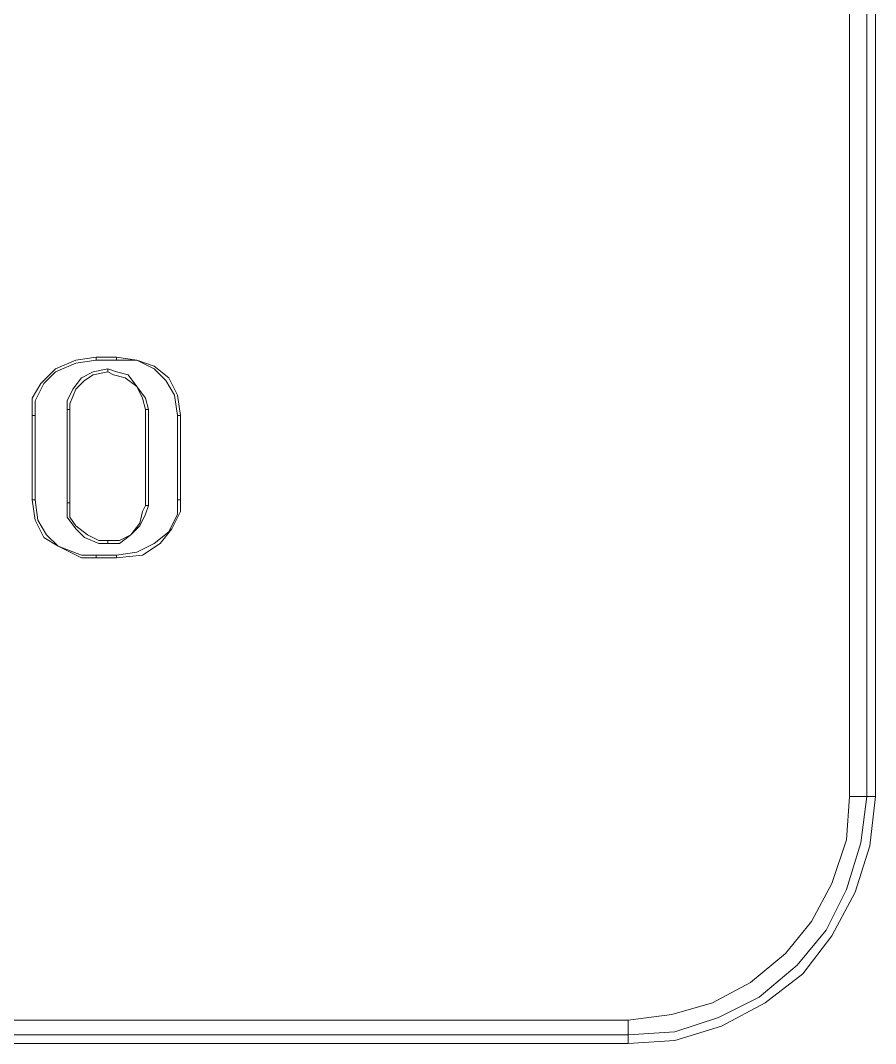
# Model space of a CAD drawing. Header units: centimetres. Extents: x -12.2 to 12.2, y -6.1 to 6.1.
# Drawn here: x 5.578 to 6.616, y -6.128 to -4.887 of the extents above; entities that cross this region are included whole.
import ezdxf

# ---------------------------------------------------------------- set-up
doc = ezdxf.new("R2010")
doc.units = ezdxf.units.CM
doc.header["$MEASUREMENT"] = 0
doc.layers.add('Camada 1', color=7, linetype='Continuous')

msp = doc.modelspace()

# ---------------------------------------------------------------- linework, layer by layer
at = {"layer": 'Camada 1', "color": 251, "lineweight": 9}
for points in [[(6.5839, -5.82844), (6.5839, -5.82844), (6.5839, 5.81417), (6.5839, 5.81417)], [(6.60508, 5.81417), (6.60508, 5.81417), (6.60508, -5.82844), (6.60508, -5.82844)], [(6.61567, -5.82844), (6.61567, -5.82844), (6.61567, 5.81417), (6.61567, 5.81417)], [(5.66986, -5.29906), (5.66986, -5.29906), (5.66986, -5.29553), (5.66986, -5.29553)], [(5.69456, -5.29553), (5.69456, -5.29553), (5.66986, -5.29553), (5.66986, -5.29553)], [(5.69456, -5.29906), (5.69456, -5.29906), (5.66986, -5.29906), (5.66986, -5.29906)], [(5.69456, -5.29906), (5.69456, -5.29906), (5.69456, -5.29553), (5.69456, -5.29553)], [(5.68398, -5.30965), (5.68398, -5.30965), (5.68398, -5.31318), (5.68398, -5.31318)], [(5.63457, -5.35906), (5.63457, -5.35906), (5.63457, -5.47199), (5.63457, -5.47199)], [(5.63457, -5.35906), (5.63457, -5.35906), (5.6381, -5.35906), (5.6381, -5.35906)], [(5.6381, -5.35906), (5.6381, -5.35906), (5.6381, -5.47199), (5.6381, -5.47199)], [(5.73339, -5.35906), (5.73339, -5.35906), (5.72985, -5.35906), (5.72985, -5.35906)], [(5.72985, -5.47552), (5.72985, -5.47552), (5.72985, -5.35906), (5.72985, -5.35906)], [(5.73339, -5.47552), (5.73339, -5.47552), (5.73339, -5.35906), (5.73339, -5.35906)], [(5.59574, -5.36612), (5.59574, -5.36612), (5.59222, -5.36612), (5.59222, -5.36612)], [(5.59222, -5.36612), (5.59222, -5.36612), (5.59222, -5.46846), (5.59222, -5.46846)], [(5.59574, -5.36612), (5.59574, -5.36612), (5.59574, -5.46846), (5.59574, -5.46846)], [(5.76867, -5.46846), (5.76867, -5.46846), (5.76867, -5.36612), (5.76867, -5.36612)], [(5.76867, -5.36612), (5.76867, -5.36612), (5.7722, -5.36612), (5.7722, -5.36612)], [(5.7722, -5.46846), (5.7722, -5.46846), (5.7722, -5.36612), (5.7722, -5.36612)], [(5.59574, -5.46846), (5.59574, -5.46846), (5.59222, -5.46846), (5.59222, -5.46846)], [(5.63457, -5.47199), (5.63457, -5.47199), (5.6381, -5.47199), (5.6381, -5.47199)], [(5.73339, -5.47552), (5.73339, -5.47552), (5.72985, -5.47552), (5.72985, -5.47552)], [(5.76867, -5.46846), (5.76867, -5.46846), (5.7722, -5.46846), (5.7722, -5.46846)], [(5.68398, -5.5214), (5.68398, -5.5214), (5.68398, -5.51787), (5.68398, -5.51787)], [(5.66986, -5.53551), (5.66986, -5.53551), (5.69456, -5.53551), (5.69456, -5.53551)], [(5.66986, -5.53551), (5.66986, -5.53551), (5.66986, -5.53905), (5.66986, -5.53905)], [(5.69456, -5.53551), (5.69456, -5.53551), (5.69456, -5.53905), (5.69456, -5.53905)], [(5.66986, -5.53905), (5.66986, -5.53905), (5.69456, -5.53905), (5.69456, -5.53905)], [(6.60508, -5.82844), (6.60508, -5.82844), (6.61567, -5.82844), (6.61567, -5.82844)], [(-1.60722, -6.10018), (-1.60722, -6.10018), (6.31569, -6.10018), (6.31569, -6.10018)], [(6.31569, -6.11783), (6.31569, -6.11783), (-1.60722, -6.11783), (-1.60722, -6.11783)], [(6.31569, -6.11783), (6.31569, -6.11783), (6.31569, -6.12841), (6.31569, -6.12841)], [(-1.60722, -6.12841), (-1.60722, -6.12841), (6.31569, -6.12841), (6.31569, -6.12841)]]:
    msp.add_open_spline(points, degree=3, dxfattribs=at)
for points, knots in [([(5.66986, -5.29553), (5.66986, -5.29553), (5.64515, -5.29906), (5.64515, -5.29906), (5.64515, -5.29906), (5.62045, -5.30965), (5.62045, -5.30965), (5.62045, -5.30965), (5.60281, -5.32729), (5.60281, -5.32729), (5.60281, -5.32729), (5.59222, -5.34494), (5.59222, -5.34494), (5.59222, -5.34494), (5.59222, -5.36612), (5.59222, -5.36612)], [0, 0, 0, 0, 0.2, 0.2, 0.2, 0.4, 0.4, 0.4, 0.6, 0.6, 0.6, 0.8, 0.8, 0.8, 1, 1, 1, 1]), ([(5.66986, -5.29906), (5.66986, -5.29906), (5.64515, -5.30259), (5.64515, -5.30259), (5.64515, -5.30259), (5.62045, -5.31318), (5.62045, -5.31318), (5.62045, -5.31318), (5.60634, -5.32729), (5.60634, -5.32729), (5.60634, -5.32729), (5.59574, -5.34847), (5.59574, -5.34847), (5.59574, -5.34847), (5.59574, -5.36612), (5.59574, -5.36612)], [0, 0, 0, 0, 0.2, 0.2, 0.2, 0.4, 0.4, 0.4, 0.6, 0.6, 0.6, 0.8, 0.8, 0.8, 1, 1, 1, 1]), ([(5.7722, -5.36612), (5.7722, -5.36612), (5.76867, -5.34141), (5.76867, -5.34141), (5.76867, -5.34141), (5.75809, -5.32024), (5.75809, -5.32024), (5.75809, -5.32024), (5.74044, -5.30613), (5.74044, -5.30613), (5.74044, -5.30613), (5.71927, -5.29906), (5.71927, -5.29906), (5.71927, -5.29906), (5.69456, -5.29553), (5.69456, -5.29553)], [0, 0, 0, 0, 0.2, 0.2, 0.2, 0.4, 0.4, 0.4, 0.6, 0.6, 0.6, 0.8, 0.8, 0.8, 1, 1, 1, 1]), ([(5.76867, -5.36612), (5.76867, -5.36612), (5.76515, -5.34141), (5.76515, -5.34141), (5.76515, -5.34141), (5.75455, -5.32377), (5.75455, -5.32377), (5.75455, -5.32377), (5.74044, -5.30965), (5.74044, -5.30965), (5.74044, -5.30965), (5.71927, -5.29906), (5.71927, -5.29906), (5.71927, -5.29906), (5.69456, -5.29906), (5.69456, -5.29906)], [0, 0, 0, 0, 0.2, 0.2, 0.2, 0.4, 0.4, 0.4, 0.6, 0.6, 0.6, 0.8, 0.8, 0.8, 1, 1, 1, 1]), ([(5.68398, -5.30965), (5.68398, -5.30965), (5.66633, -5.31318), (5.66633, -5.31318), (5.66633, -5.31318), (5.65222, -5.32024), (5.65222, -5.32024), (5.65222, -5.32024), (5.64162, -5.33436), (5.64162, -5.33436), (5.64162, -5.33436), (5.63457, -5.34847), (5.63457, -5.34847), (5.63457, -5.34847), (5.63457, -5.35906), (5.63457, -5.35906)], [0, 0, 0, 0, 0.2, 0.2, 0.2, 0.4, 0.4, 0.4, 0.6, 0.6, 0.6, 0.8, 0.8, 0.8, 1, 1, 1, 1]), ([(5.68398, -5.31318), (5.68398, -5.31318), (5.66633, -5.31671), (5.66633, -5.31671), (5.66633, -5.31671), (5.65575, -5.32377), (5.65575, -5.32377), (5.65575, -5.32377), (5.64515, -5.33436), (5.64515, -5.33436), (5.64515, -5.33436), (5.6381, -5.352), (5.6381, -5.352), (5.6381, -5.352), (5.6381, -5.35906), (5.6381, -5.35906)], [0, 0, 0, 0, 0.2, 0.2, 0.2, 0.4, 0.4, 0.4, 0.6, 0.6, 0.6, 0.8, 0.8, 0.8, 1, 1, 1, 1]), ([(5.73339, -5.35906), (5.73339, -5.35906), (5.72985, -5.34494), (5.72985, -5.34494), (5.72985, -5.34494), (5.71927, -5.33083), (5.71927, -5.33083), (5.71927, -5.33083), (5.70868, -5.31671), (5.70868, -5.31671), (5.70868, -5.31671), (5.69456, -5.31318), (5.69456, -5.31318), (5.69456, -5.31318), (5.68398, -5.30965), (5.68398, -5.30965)], [0, 0, 0, 0, 0.2, 0.2, 0.2, 0.4, 0.4, 0.4, 0.6, 0.6, 0.6, 0.8, 0.8, 0.8, 1, 1, 1, 1]), ([(5.72985, -5.35906), (5.72985, -5.35906), (5.72632, -5.34494), (5.72632, -5.34494), (5.72632, -5.34494), (5.71927, -5.33083), (5.71927, -5.33083), (5.71927, -5.33083), (5.70515, -5.32024), (5.70515, -5.32024), (5.70515, -5.32024), (5.69103, -5.31671), (5.69103, -5.31671), (5.69103, -5.31671), (5.68398, -5.31318), (5.68398, -5.31318)], [0, 0, 0, 0, 0.2, 0.2, 0.2, 0.4, 0.4, 0.4, 0.6, 0.6, 0.6, 0.8, 0.8, 0.8, 1, 1, 1, 1]), ([(5.59222, -5.46846), (5.59222, -5.46846), (5.59574, -5.49317), (5.59574, -5.49317), (5.59574, -5.49317), (5.60634, -5.51434), (5.60634, -5.51434), (5.60634, -5.51434), (5.62398, -5.52493), (5.62398, -5.52493), (5.62398, -5.52493), (5.65222, -5.53905), (5.65222, -5.53905), (5.65222, -5.53905), (5.66986, -5.53905), (5.66986, -5.53905)], [0, 0, 0, 0, 0.2, 0.2, 0.2, 0.4, 0.4, 0.4, 0.6, 0.6, 0.6, 0.8, 0.8, 0.8, 1, 1, 1, 1]), ([(5.59574, -5.46846), (5.59574, -5.46846), (5.59927, -5.49317), (5.59927, -5.49317), (5.59927, -5.49317), (5.60986, -5.51081), (5.60986, -5.51081), (5.60986, -5.51081), (5.62398, -5.52493), (5.62398, -5.52493), (5.62398, -5.52493), (5.65222, -5.53551), (5.65222, -5.53551), (5.65222, -5.53551), (5.66986, -5.53551), (5.66986, -5.53551)], [0, 0, 0, 0, 0.2, 0.2, 0.2, 0.4, 0.4, 0.4, 0.6, 0.6, 0.6, 0.8, 0.8, 0.8, 1, 1, 1, 1]), ([(5.63457, -5.47199), (5.63457, -5.47199), (5.63457, -5.48964), (5.63457, -5.48964), (5.63457, -5.48964), (5.64515, -5.50375), (5.64515, -5.50375), (5.64515, -5.50375), (5.65575, -5.51434), (5.65575, -5.51434), (5.65575, -5.51434), (5.67338, -5.5214), (5.67338, -5.5214), (5.67338, -5.5214), (5.68398, -5.5214), (5.68398, -5.5214)], [0, 0, 0, 0, 0.2, 0.2, 0.2, 0.4, 0.4, 0.4, 0.6, 0.6, 0.6, 0.8, 0.8, 0.8, 1, 1, 1, 1]), ([(5.6381, -5.47199), (5.6381, -5.47199), (5.6381, -5.48964), (5.6381, -5.48964), (5.6381, -5.48964), (5.64515, -5.50022), (5.64515, -5.50022), (5.64515, -5.50022), (5.65927, -5.51081), (5.65927, -5.51081), (5.65927, -5.51081), (5.67338, -5.51787), (5.67338, -5.51787), (5.67338, -5.51787), (5.68398, -5.51787), (5.68398, -5.51787)], [0, 0, 0, 0, 0.2, 0.2, 0.2, 0.4, 0.4, 0.4, 0.6, 0.6, 0.6, 0.8, 0.8, 0.8, 1, 1, 1, 1]), ([(5.68398, -5.5214), (5.68398, -5.5214), (5.69809, -5.5214), (5.69809, -5.5214), (5.69809, -5.5214), (5.71221, -5.51081), (5.71221, -5.51081), (5.71221, -5.51081), (5.72279, -5.50022), (5.72279, -5.50022), (5.72279, -5.50022), (5.72985, -5.4861), (5.72985, -5.4861), (5.72985, -5.4861), (5.73339, -5.47552), (5.73339, -5.47552)], [0, 0, 0, 0, 0.2, 0.2, 0.2, 0.4, 0.4, 0.4, 0.6, 0.6, 0.6, 0.8, 0.8, 0.8, 1, 1, 1, 1]), ([(5.68398, -5.51787), (5.68398, -5.51787), (5.69809, -5.51787), (5.69809, -5.51787), (5.69809, -5.51787), (5.71221, -5.51081), (5.71221, -5.51081), (5.71221, -5.51081), (5.72279, -5.4967), (5.72279, -5.4967), (5.72279, -5.4967), (5.72632, -5.48258), (5.72632, -5.48258), (5.72632, -5.48258), (5.72985, -5.47552), (5.72985, -5.47552)], [0, 0, 0, 0, 0.2, 0.2, 0.2, 0.4, 0.4, 0.4, 0.6, 0.6, 0.6, 0.8, 0.8, 0.8, 1, 1, 1, 1]), ([(5.69456, -5.53551), (5.69456, -5.53551), (5.71927, -5.53198), (5.71927, -5.53198), (5.71927, -5.53198), (5.74044, -5.5214), (5.74044, -5.5214), (5.74044, -5.5214), (5.75809, -5.50728), (5.75809, -5.50728), (5.75809, -5.50728), (5.76867, -5.4861), (5.76867, -5.4861), (5.76867, -5.4861), (5.76867, -5.46846), (5.76867, -5.46846)], [0, 0, 0, 0, 0.2, 0.2, 0.2, 0.4, 0.4, 0.4, 0.6, 0.6, 0.6, 0.8, 0.8, 0.8, 1, 1, 1, 1]), ([(5.69456, -5.53905), (5.69456, -5.53905), (5.72632, -5.53551), (5.72632, -5.53551), (5.72632, -5.53551), (5.7475, -5.5214), (5.7475, -5.5214), (5.7475, -5.5214), (5.76162, -5.50375), (5.76162, -5.50375), (5.76162, -5.50375), (5.7722, -5.48258), (5.7722, -5.48258), (5.7722, -5.48258), (5.7722, -5.46846), (5.7722, -5.46846)], [0, 0, 0, 0, 0.2, 0.2, 0.2, 0.4, 0.4, 0.4, 0.6, 0.6, 0.6, 0.8, 0.8, 0.8, 1, 1, 1, 1]), ([(6.31569, -6.10018), (6.31569, -6.10018), (6.36863, -6.09312), (6.36863, -6.09312), (6.36863, -6.09312), (6.41804, -6.079), (6.41804, -6.079), (6.41804, -6.079), (6.46392, -6.05429), (6.46392, -6.05429), (6.46392, -6.05429), (6.50626, -6.01901), (6.50626, -6.01901), (6.50626, -6.01901), (6.53803, -5.98018), (6.53803, -5.98018), (6.53803, -5.98018), (6.56272, -5.93431), (6.56272, -5.93431), (6.56272, -5.93431), (6.58037, -5.88137), (6.58037, -5.88137), (6.58037, -5.88137), (6.5839, -5.82844), (6.5839, -5.82844)], [0, 0, 0, 0, 0.125, 0.125, 0.125, 0.25, 0.25, 0.25, 0.375, 0.375, 0.375, 0.5, 0.5, 0.5, 0.625, 0.625, 0.625, 0.75, 0.75, 0.75, 0.875, 0.875, 0.875, 1, 1, 1, 1]), ([(6.60508, -5.82844), (6.60508, -5.82844), (6.59802, -5.8849), (6.59802, -5.8849), (6.59802, -5.8849), (6.58037, -5.94137), (6.58037, -5.94137), (6.58037, -5.94137), (6.55567, -5.99077), (6.55567, -5.99077), (6.55567, -5.99077), (6.52038, -6.03312), (6.52038, -6.03312), (6.52038, -6.03312), (6.4745, -6.07194), (6.4745, -6.07194), (6.4745, -6.07194), (6.42509, -6.09665), (6.42509, -6.09665), (6.42509, -6.09665), (6.37215, -6.1143), (6.37215, -6.1143), (6.37215, -6.1143), (6.31569, -6.11783), (6.31569, -6.11783)], [0, 0, 0, 0, 0.125, 0.125, 0.125, 0.25, 0.25, 0.25, 0.375, 0.375, 0.375, 0.5, 0.5, 0.5, 0.625, 0.625, 0.625, 0.75, 0.75, 0.75, 0.875, 0.875, 0.875, 1, 1, 1, 1]), ([(6.31569, -6.12841), (6.31569, -6.12841), (6.37215, -6.12488), (6.37215, -6.12488), (6.37215, -6.12488), (6.42862, -6.10723), (6.42862, -6.10723), (6.42862, -6.10723), (6.48156, -6.079), (6.48156, -6.079), (6.48156, -6.079), (6.52744, -6.04371), (6.52744, -6.04371), (6.52744, -6.04371), (6.56272, -5.99783), (6.56272, -5.99783), (6.56272, -5.99783), (6.59097, -5.94489), (6.59097, -5.94489), (6.59097, -5.94489), (6.60861, -5.88843), (6.60861, -5.88843), (6.60861, -5.88843), (6.61567, -5.82844), (6.61567, -5.82844)], [0, 0, 0, 0, 0.125, 0.125, 0.125, 0.25, 0.25, 0.25, 0.375, 0.375, 0.375, 0.5, 0.5, 0.5, 0.625, 0.625, 0.625, 0.75, 0.75, 0.75, 0.875, 0.875, 0.875, 1, 1, 1, 1]), ([(6.60508, -5.82844), (6.60508, -5.82844), (6.60508, -5.82844), (6.60508, -5.82844), (6.60508, -5.82844), (6.60155, -5.82844), (6.60155, -5.82844), (6.60155, -5.82844), (6.59802, -5.82844), (6.59802, -5.82844), (6.59802, -5.82844), (6.59449, -5.82844), (6.59449, -5.82844), (6.59449, -5.82844), (6.59097, -5.82844), (6.59097, -5.82844), (6.59097, -5.82844), (6.58743, -5.82844), (6.58743, -5.82844), (6.58743, -5.82844), (6.5839, -5.82844), (6.5839, -5.82844)], [0, 0, 0, 0, 0.1428571, 0.1428571, 0.1428571, 0.2857143, 0.2857143, 0.2857143, 0.4285714, 0.4285714, 0.4285714, 0.5714286, 0.5714286, 0.5714286, 0.7142857, 0.7142857, 0.7142857, 0.8571429, 0.8571429, 0.8571429, 1, 1, 1, 1]), ([(6.31569, -6.11783), (6.31569, -6.11783), (6.31569, -6.11783), (6.31569, -6.11783), (6.31569, -6.11783), (6.31569, -6.1143), (6.31569, -6.1143), (6.31569, -6.1143), (6.31569, -6.11076), (6.31569, -6.11076), (6.31569, -6.11076), (6.31569, -6.10723), (6.31569, -6.10723), (6.31569, -6.10723), (6.31569, -6.1037), (6.31569, -6.1037), (6.31569, -6.1037), (6.31569, -6.10018), (6.31569, -6.10018)], [0, 0, 0, 0, 0.1666667, 0.1666667, 0.1666667, 0.3333333, 0.3333333, 0.3333333, 0.5, 0.5, 0.5, 0.6666667, 0.6666667, 0.6666667, 0.8333333, 0.8333333, 0.8333333, 1, 1, 1, 1])]:
    msp.add_open_spline(points, degree=3, knots=knots, dxfattribs=at)

doc.saveas('drawing.dxf')
